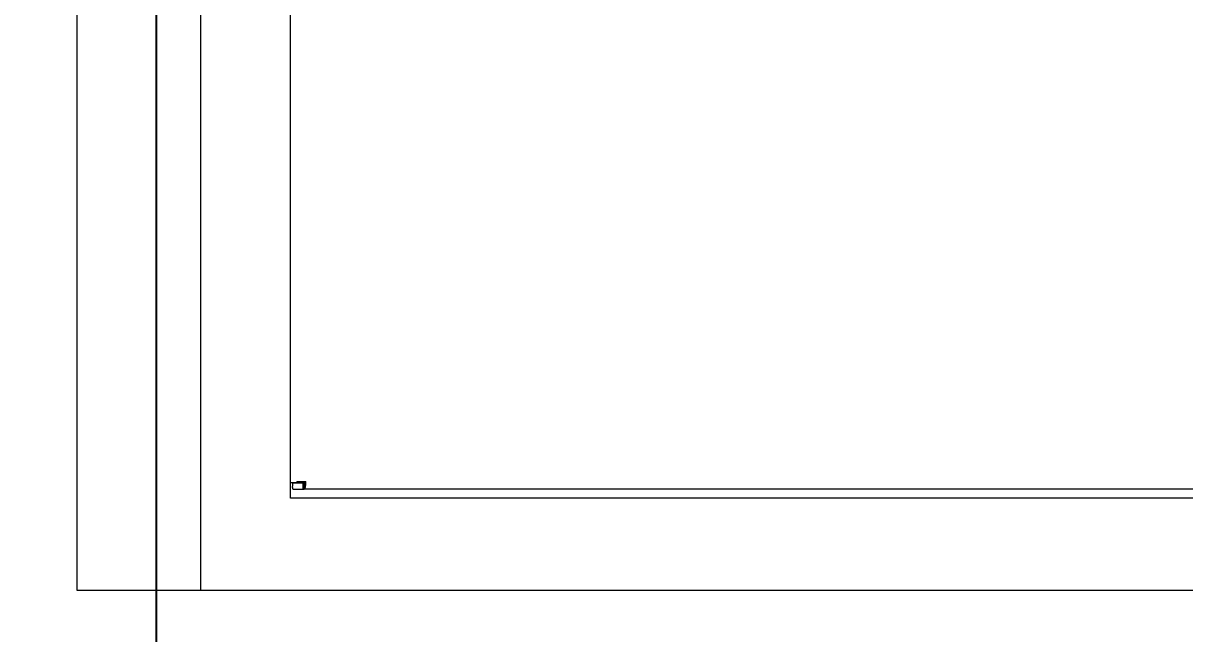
# Model space of a CAD drawing. Header units: millimetres. Extents: x 4969 to 37601, y -771 to 6478.
# Drawn here: x 10118.4 to 10434.2, y 2903.8 to 3069.9 of the extents above; entities that cross this region are included whole.
import ezdxf

# ---------------------------------------------------------------- set-up
doc = ezdxf.new("R2010")
doc.units = ezdxf.units.MM
doc.header["$LTSCALE"] = 7
doc.header["$MEASUREMENT"] = 0
doc.layers.get('0').update_dxf_attribs({"linetype": 'CONTINUOUS'})
doc.layers.get('Defpoints').update_dxf_attribs({"linetype": 'CONTINUOUS'})
doc.layers.add('REMOTE BOX ASSY(OP)$0$가시적인 것(ISO)', color=3, linetype='CONTINUOUS', lineweight=5)
doc.styles.get("Standard").update_dxf_attribs({"font": 'ISOCP'})
doc.dimstyles.new('PS-20', dxfattribs={"dimscale": 20, "dimtxt": 3.2, "dimasz": 2.5, "dimexe": 2, "dimexo": 2.5, "dimgap": 2, "dimtad": 1, "dimtoh": 1, "dimrnd": 0.05, "dimzin": 12, "dimdsep": 46, "dimtxsty": 'Standard', "dimcen": 0, "dimclrt": 2, "dimazin": 3, "dimtfac": 1, "dimtofl": 0, "dimtmove": 0, "dimatfit": 3, "dimfxl": 0, "dimtolj": 1, "dimtzin": 0, "dimarcsym": 0})

# ---------------------------------------------------------------- blocks, each defined once
blk = doc.blocks.new('*D194')
at = {"color": 0, "lineweight": -2}
for p, q in [((9714.96, 3615.61), (10194.69, 3615.61)), ((10154.69, 1365.61), (10154.69, 3565.61)), ((9714.96, 1315.61), (10194.69, 1315.61))]:
    blk.add_line(p, q, dxfattribs=at)
at = {"color": 0}
for points in [[(10146.35, 3565.61), (10163.02, 3565.61), (10154.69, 3615.61)], [(10146.35, 1365.61), (10163.02, 1365.61), (10154.69, 1315.61)]]:
    blk.add_solid(points, dxfattribs=at)
at = {"layer": 'Defpoints', "color": 0}
for p in [(9664.96, 3615.61, -0.01), (10154.69, 3615.61), (9664.96, 1315.61, -0.01)]:
    blk.add_point(p, dxfattribs=at)
at = {"color": 2, "insert": (10082.68, 2465.61), "char_height": 64, "attachment_point": 5, "rotation": 90}
blk.add_mtext('\\A1;2300', dxfattribs=at)
blk = doc.blocks.new('A$C110D02F4')
at = {"layer": 'REMOTE BOX ASSY(OP)$0$가시적인 것(ISO)'}
for p, q in [((-669.48, 700), (-669.48, 0)), ((-635.8, 700), (-635.8, 0)), ((-611.34, 25), (-611.34, 675)), ((-609.68, 29.17), (-611.34, 29.17)), ((-608.04, 29.1), (-610.68, 29.1)), ((-609.68, 29.6), (-609.68, 29.17)), ((-609.68, 29.6), (-607.19, 29.6)), ((-608.11, 29.17), (-609.68, 29.17)), ((-608.11, 29.6), (-608.11, 29.17)), ((-607.62, 29.1), (-608.04, 29.1)), ((-608.04, 29.1), (-608.04, 27.5)), ((-607.62, 29.1), (-607.62, 27.5)), ((-610.68, 27.5), (-608.04, 27.5)), ((-608.04, 27.5), (-607.62, 27.5)), ((-29.05, 27.5), (-607.62, 27.5)), ((-24.45, 25), (-611.34, 25)), ((-669.48, 0), (-635.8, 0)), ((-635.8, 0), (0, 0))]:
    blk.add_line(p, q, dxfattribs=at)
for centre, major_axis, ratio, start_param, end_param in [((-609.12, 30.7), (-1.59, -1.59), 0.105104, 6.089497, 6.387905), ((-607.62, 29.6), (0, -2.1), 0.207912, 0, 1.570796), ((-607.62, 29.6), (0, -0.5), 0.207912, 0, 1.570796)]:
    blk.add_ellipse(centre, major_axis=major_axis, ratio=ratio, start_param=start_param, end_param=end_param, dxfattribs=at)
blk.add_open_spline([(-610.81, 27.9), (-610.8, 27.97), (-610.79, 28.06), (-610.77, 28.29), (-610.76, 28.43), (-610.74, 28.76), (-610.73, 28.94), (-610.72, 29.14)], degree=3, knots=[0, 0, 0, 0, 0.0524569, 0.0524569, 0.1123048, 0.1123048, 0.1769473, 0.1769473, 0.1769473, 0.1769473], dxfattribs=at)
blk.add_open_spline([(-610.81, 27.9), (-610.84, 27.64), (-610.79, 27.5), (-610.68, 27.5)], degree=3, dxfattribs=at)

msp = doc.modelspace()

# ---------------------------------------------------------------- block references
msp.add_blockref('A$C110D02F4', (10802.462, 2915.664, -0.01))

# ---------------------------------------------------------------- dimensions: what is measured, and where the dimension line sits
dim = msp.add_linear_dim(base=(10154.688, 3615.613), p1=(9664.962, 1315.613, -0.01), p2=(9664.962, 3615.613, -0.01), angle=90, dimstyle='PS-20', override={"dimtmove": 1})
dim.commit()
dim.dimension.update_dxf_attribs({"geometry": '*D194', "text_midpoint": (10082.682, 2465.613)})

doc.saveas('drawing.dxf')
